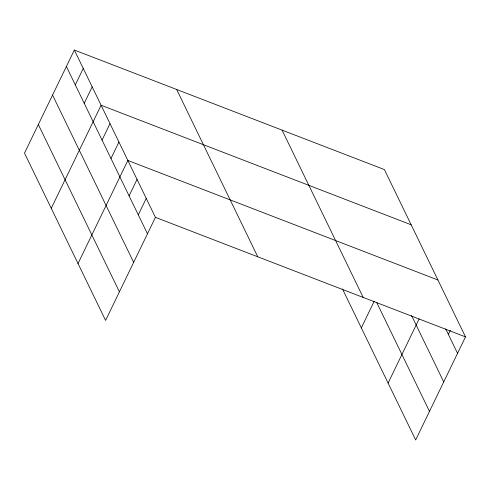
<?xml version="1.0" encoding="UTF-8"?>
<svg xmlns="http://www.w3.org/2000/svg" width="490" height="490" viewBox="0 0 490 490"><rect width="100%" height="100%" fill="white"/><g stroke="black" fill="none" stroke-linecap="round" stroke-linejoin="round"><path stroke-width="0.73" d="M74.333 50.035L24.5 153.119L105.595 320.423L155.428 217.339L74.333 50.035L384.405 169.577L465.5 336.881L415.667 439.965L342.504 289.02M75.301 84.886L83.251 68.441M84.219 103.292L92.175 86.84M51.26 208.33L101.093 105.246L411.165 224.788M102.061 140.097L110.011 123.652M110.985 158.503L118.935 142.051M78.02 263.54L127.853 160.457L437.925 279.998M129.09 195.865L137.047 179.414M138.284 214.828L146.234 198.377M361.332 327.871L374.17 301.326M388.098 383.082L419.115 318.91M448.356 334.37L450.347 330.26M155.428 217.339L465.5 336.881M445.729 328.955L457.55 353.333M411.526 315.493L443.726 381.918M376.804 302.691L429.491 411.373M282.081 130.132L363.176 297.43M176.657 89.486L257.752 256.791M66.383 66.487L147.478 233.791M52.559 95.072L133.654 262.377M38.318 124.527L119.413 291.832"/></g></svg>
